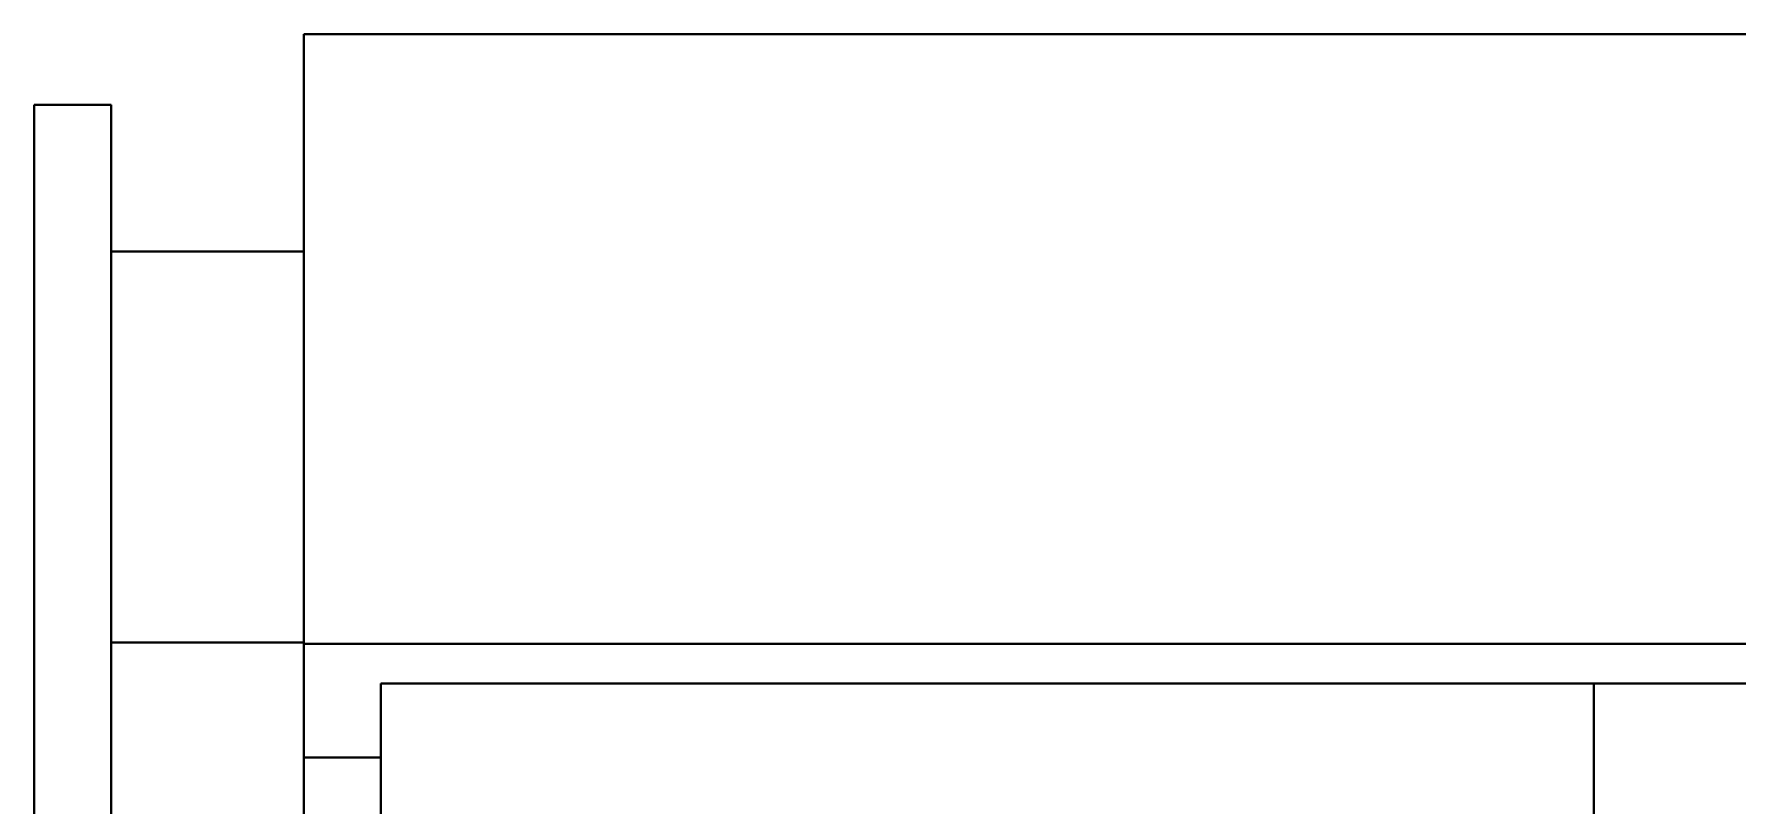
# Model space of a CAD drawing. Header units: inches. Extents: x 0 to 11, y 0 to 8.5.
# Drawn here: x 7.391 to 8.128, y 4.076 to 4.41 of the extents above; entities that cross this region are included whole.
import ezdxf

# ---------------------------------------------------------------- set-up
doc = ezdxf.new("R2010")
doc.units = ezdxf.units.IN
doc.header["$LTSCALE"] = 0.5
doc.header["$MEASUREMENT"] = 0
doc.layers.add('Visible', color=7, linetype='Continuous', lineweight=40)

msp = doc.modelspace()

# ---------------------------------------------------------------- linework, layer by layer
at = {"layer": 'Visible'}
for p, q in [((7.50774, 4.40989), (7.50774, 4.14613)), ((7.50774, 4.40989), (9.74108, 4.40989)), ((7.39108, 4.37926), (7.39108, 4.05809)), ((7.39108, 4.37926), (7.42441, 4.37926)), ((7.42441, 4.37926), (7.42441, 4.05809)), ((7.42441, 4.3158), (7.50774, 4.3158)), ((7.42441, 4.14677), (7.50774, 4.14677)), ((7.50774, 4.14613), (9.74108, 4.14613)), ((7.50774, 4.14613), (7.50774, 4.09696)), ((7.54108, 3.4487), (7.54108, 4.12899)), ((7.54108, 4.12899), (8.16586, 4.12899)), ((8.06586, 3.90139), (8.06586, 4.12899)), ((8.06586, 4.12899), (8.69064, 4.12899)), ((7.50774, 4.09696), (7.50774, 3.44739)), ((7.50774, 4.09696), (7.54108, 4.09696))]:
    msp.add_line(p, q, dxfattribs=at)

doc.saveas('drawing.dxf')
